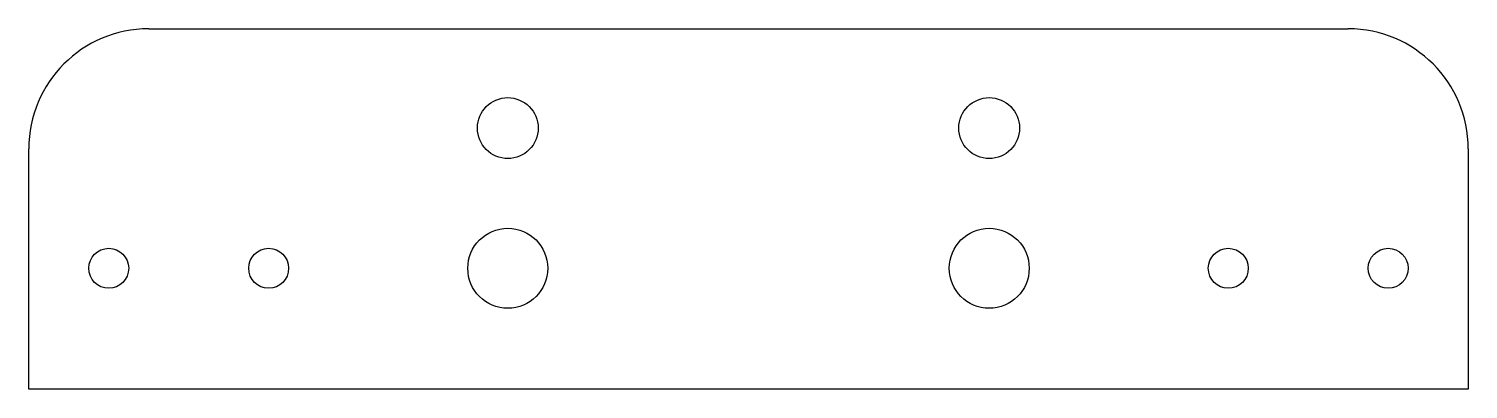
# Model space of a CAD drawing. Header units: millimetres. Extents: x 51 to 280, y 195 to 252.
import ezdxf

# ---------------------------------------------------------------- set-up
doc = ezdxf.new("R2010")
doc.units = ezdxf.units.MM
doc.header["$LTSCALE"] = 23.1
doc.layers.get('0').update_dxf_attribs({"linetype": 'CONTINUOUS'})

msp = doc.modelspace()

# ---------------------------------------------------------------- linework, layer by layer
at = {"color": 7, "linetype": 'CONTINUOUS'}
for p, q in [((70.4, 252.02), (260.9, 252.02)), ((51.35, 194.87), (51.35, 232.97)), ((279.95, 232.97), (279.95, 194.87)), ((279.95, 194.87), (51.35, 194.87))]:
    msp.add_line(p, q, dxfattribs=at)
for centre, radius in [((127.43, 236.27), 4.83), ((203.88, 236.27), 4.83), ((127.43, 214.04), 6.35), ((203.88, 214.04), 6.35), ((64.05, 214.04), 3.17), ((89.45, 214.04), 3.17), ((241.85, 214.04), 3.17), ((267.25, 214.04), 3.17)]:
    msp.add_circle(centre, radius, dxfattribs=at)
for centre, start, end in [((70.4, 232.97), 90, 180), ((260.9, 232.97), 0, 90)]:
    msp.add_arc(centre, 19.05, start, end, dxfattribs=at)

doc.saveas('drawing.dxf')
